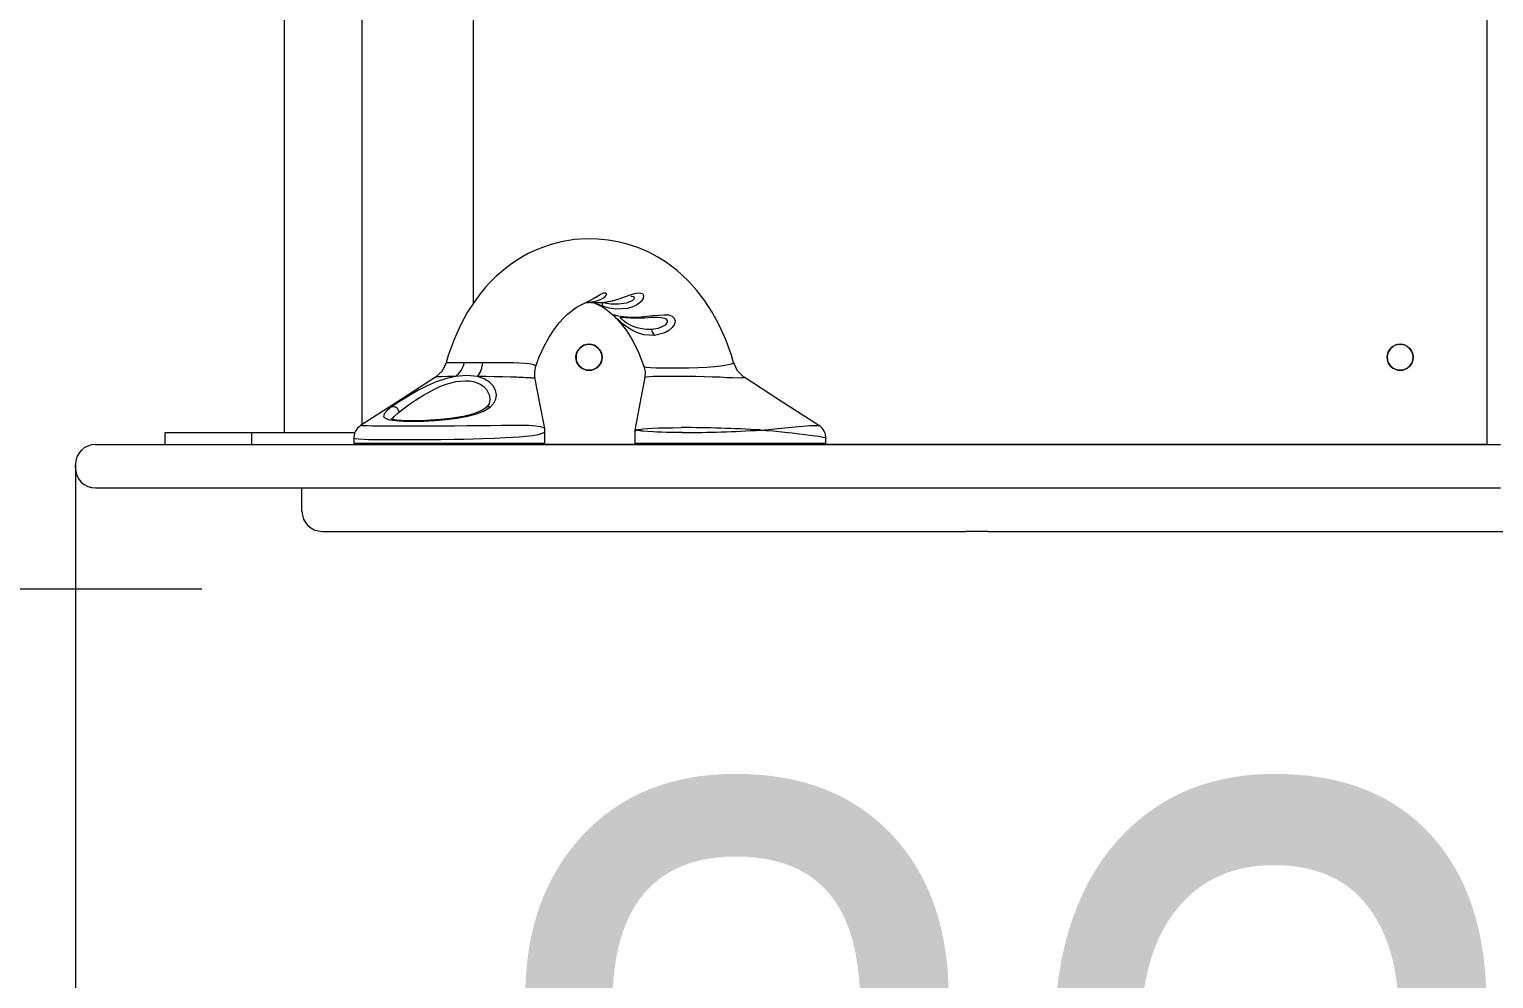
# Model space of a CAD drawing. Header units: millimetres. Extents: x -2634 to 1859, y -2336 to 1765.
# Drawn here: x -418 to 88, y -370 to -42 of the extents above; entities that cross this region are included whole.
import ezdxf

# ---------------------------------------------------------------- set-up
doc = ezdxf.new("R2010")
doc.units = ezdxf.units.MM
for name, color, linetype in [('DIKOM_ОБЪЕКТ', 7, 'Continuous'), ('DIKOM_РАЗМЕР_ЗОНА', 7, 'Continuous'), ('DIKOM_РАЗМЕР_ОБЪЕКТА', 7, 'Continuous')]:
    doc.layers.add(name, color=color, linetype=linetype)
doc.styles.add('style1', font='arialbd.ttf', dxfattribs={"width": 0.8})
doc.dimstyles.new('1-50', dxfattribs={"dimtxt": 300, "dimasz": 200, "dimexe": 100, "dimexo": 0, "dimgap": 100, "dimtad": 1, "dimtxsty": 'style1', "dimcen": 200, "dimclrd": 7, "dimclre": 7, "dimclrt": 7, "dimadec": 1, "dimazin": 2, "dimtfac": 1, "dimtmove": 0, "dimatfit": 2, "dimfxl": 0, "dimlwd": 25, "dimlwe": 18, "dimarcsym": 0})

# ---------------------------------------------------------------- blocks, each defined once
blk = doc.blocks.new('*D0')
at = {"layer": 'Defpoints', "color": 0, "transparency": 16777216}
for p in [(-401.87, -192.49), (428.13, -192.49), (428.13, -709.06)]:
    blk.add_point(p, dxfattribs=at)
at = {"layer": 'DIKOM_РАЗМЕР_ОБЪЕКТА', "color": 7, "lineweight": 18, "transparency": 16777216}
for p, q in [((-401.87, -192.49), (-401.87, -809.06)), ((428.13, -192.49), (428.13, -809.06))]:
    blk.add_line(p, q, dxfattribs=at)
at = {"layer": 'DIKOM_РАЗМЕР_ОБЪЕКТА', "color": 7, "lineweight": 25, "transparency": 16777216}
blk.add_line((-201.87, -709.06), (228.13, -709.06), dxfattribs=at)
at = {"layer": 'DIKOM_РАЗМЕР_ОБЪЕКТА', "color": 7, "transparency": 16777216}
for points in [[(-201.87, -675.73), (-201.87, -742.39), (-401.87, -709.06)], [(228.13, -675.73), (228.13, -742.39), (428.13, -709.06)]]:
    blk.add_solid(points, dxfattribs=at)
at = {"layer": 'DIKOM_РАЗМЕР_ОБЪЕКТА', "color": 7, "transparency": 16777216, "insert": (13.13, -455.78), "char_height": 300, "attachment_point": 5, "style": 'style1'}
blk.add_mtext('{\\fArial|b0|i0|c204|p34;830}', dxfattribs=at)
blk = doc.blocks.new('*D1')
at = {"layer": 'Defpoints', "color": 0, "transparency": 16777216}
for p in [(-371.51, 264.53), (-555.92, -235.47), (-358.25, -235.47)]:
    blk.add_point(p, dxfattribs=at)
at = {"layer": 'DIKOM_РАЗМЕР_ОБЪЕКТА', "color": 7, "lineweight": 25, "transparency": 16777216}
for p, q in [((-555.92, 464.53), (-555.92, 664.53)), ((-555.92, 264.53), (-555.92, -235.47)), ((-555.92, -435.47), (-555.92, -635.47))]:
    blk.add_line(p, q, dxfattribs=at)
at = {"layer": 'DIKOM_РАЗМЕР_ОБЪЕКТА', "color": 7, "lineweight": 18, "transparency": 16777216}
for p, q in [((-371.51, 264.53), (-655.92, 264.53)), ((-358.25, -235.47), (-655.92, -235.47))]:
    blk.add_line(p, q, dxfattribs=at)
at = {"layer": 'DIKOM_РАЗМЕР_ОБЪЕКТА', "color": 7, "transparency": 16777216}
for points in [[(-589.25, 464.53), (-522.58, 464.53), (-555.92, 264.53)], [(-589.25, -435.47), (-522.58, -435.47), (-555.92, -235.47)]]:
    blk.add_solid(points, dxfattribs=at)
at = {"layer": 'DIKOM_РАЗМЕР_ОБЪЕКТА', "color": 7, "transparency": 16777216, "insert": (-809.09, 14.53), "char_height": 300, "attachment_point": 5, "rotation": 90, "style": 'style1'}
blk.add_mtext('{\\fArial|b0|i0|c204|p34;460}', dxfattribs=at)
blk = doc.blocks.new('*D2')
at = {"layer": 'Defpoints', "color": 0, "transparency": 16777216}
for p in [(-1941.37, -113.88), (1858.63, -113.88), (1858.63, -2236.06)]:
    blk.add_point(p, dxfattribs=at)
at = {"layer": 'DIKOM_РАЗМЕР_ЗОНА', "color": 7, "lineweight": 18, "transparency": 16777216}
for p, q in [((-1941.37, -113.88), (-1941.37, -2336.06)), ((1858.63, -113.88), (1858.63, -2336.06))]:
    blk.add_line(p, q, dxfattribs=at)
at = {"layer": 'DIKOM_РАЗМЕР_ЗОНА', "color": 7, "lineweight": 25, "transparency": 16777216}
blk.add_line((-1741.37, -2236.06), (1658.63, -2236.06), dxfattribs=at)
at = {"layer": 'DIKOM_РАЗМЕР_ЗОНА', "color": 7, "transparency": 16777216}
for points in [[(-1741.37, -2202.73), (-1741.37, -2269.39), (-1941.37, -2236.06)], [(1658.63, -2202.73), (1658.63, -2269.39), (1858.63, -2236.06)]]:
    blk.add_solid(points, dxfattribs=at)
at = {"layer": 'DIKOM_РАЗМЕР_ЗОНА', "color": 7, "transparency": 16777216, "insert": (-81.01, -1982.78), "char_height": 300, "attachment_point": 5, "style": 'style1'}
blk.add_mtext('{\\fArial|b0|i0|c204|p34;3830}', dxfattribs=at)
blk = doc.blocks.new('*D3')
at = {"layer": 'Defpoints', "color": 0, "transparency": 16777216}
for p in [(-2184.02, 1764.53), (329.94, 1764.53), (329.94, -1735.47)]:
    blk.add_point(p, dxfattribs=at)
at = {"layer": 'DIKOM_РАЗМЕР_ЗОНА', "color": 7, "lineweight": 18, "transparency": 16777216}
for p, q in [((329.94, 1764.53), (-2284.02, 1764.53)), ((329.94, -1735.47), (-2284.02, -1735.47))]:
    blk.add_line(p, q, dxfattribs=at)
at = {"layer": 'DIKOM_РАЗМЕР_ЗОНА', "color": 7, "lineweight": 25, "transparency": 16777216}
blk.add_line((-2184.02, -1535.47), (-2184.02, 1564.53), dxfattribs=at)
at = {"layer": 'DIKOM_РАЗМЕР_ЗОНА', "color": 7, "transparency": 16777216}
for points in [[(-2217.35, 1564.53), (-2150.68, 1564.53), (-2184.02, 1764.53)], [(-2217.35, -1535.47), (-2150.68, -1535.47), (-2184.02, -1735.47)]]:
    blk.add_solid(points, dxfattribs=at)
at = {"layer": 'DIKOM_РАЗМЕР_ЗОНА', "color": 7, "transparency": 16777216, "insert": (-2437.29, 14.53), "char_height": 300, "attachment_point": 5, "rotation": 90, "style": 'style1'}
blk.add_mtext('{\\fArial|b0|i0|c204|p34;3500}', dxfattribs=at)

msp = doc.modelspace()

# ---------------------------------------------------------------- linework, layer by layer
at = {"layer": 'DIKOM_ОБЪЕКТ', "color": 7, "lineweight": 15}
for p, q in [((85.441, -185.391), (85.441, 214.508)), ((-329.809, 210.508), (-329.809, -181.492)), ((-302.809, -178.587), (-302.809, 207.603)), ((-264.559, 165.862), (-264.559, -136.853)), ((-223.001, -136.458), (-221.649, -137.121)), ((-219.826, -136.611), (-220.315, -136.488)), ((-227.091, -137.181), (-226.061, -136.743)), ((-225.786, -136.542), (-224.664, -136.511)), ((-223.874, -136.51), (-223.342, -136.509)), ((-219.645, -137.89), (-221.678, -137.101)), ((-201.657, -141.529), (-201.336, -141.525)), ((-242.978, -158.448), (-242.992, -158.469)), ((-205.548, -158.46), (-205.517, -158.51)), ((-277.533, -162.308), (-277.53, -162.316)), ((-290.487, -174.62), (-290.105, -174.305)), ((-370.95, -181.492), (-370.95, -185.492)), ((-340.95, -181.492), (-370.95, -181.492)), ((-340.95, -185.492), (-340.95, -181.492)), ((-305.394, -181.492), (-340.95, -181.492)), ((-303.397, -178.97), (-303.392, -178.966)), ((-239.765, -184.992), (-239.765, -180.989)), ((-208.765, -180.99), (-208.765, -184.992)), ((-208.046, -180.492), (-208.082, -180.492)), ((-394.875, -185.492), (-390.929, -185.492)), ((-390.929, -185.492), (-382.623, -185.492)), ((-382.623, -185.492), (-373.78, -185.492)), ((-373.78, -185.492), (-364.962, -185.492)), ((-364.962, -185.492), (-364.844, -185.492)), ((-364.844, -185.492), (-364.536, -185.492)), ((-364.536, -185.492), (-364.033, -185.492)), ((-364.033, -185.492), (-363.328, -185.492)), ((-363.328, -185.492), (-362.897, -185.492)), ((-362.897, -185.492), (-362.414, -185.492)), ((-362.414, -185.492), (-362.375, -185.492)), ((-362.375, -185.492), (-362.331, -185.492)), ((-362.331, -185.492), (-362.284, -185.492)), ((-362.284, -185.492), (-362.231, -185.492)), ((-362.231, -185.492), (-362.174, -185.492)), ((-362.174, -185.492), (-362.113, -185.492)), ((-362.113, -185.492), (-362.047, -185.492)), ((-362.047, -185.492), (-361.977, -185.492)), ((-361.977, -185.492), (-361.904, -185.492)), ((-361.904, -185.492), (-361.826, -185.492)), ((-361.826, -185.492), (-361.744, -185.492)), ((-361.744, -185.492), (-361.659, -185.492)), ((-361.659, -185.492), (-361.476, -185.492)), ((-361.476, -185.492), (-361.279, -185.492)), ((-361.279, -185.492), (-361.068, -185.492)), ((-361.068, -185.492), (-360.844, -185.492)), ((-360.844, -185.492), (-360.606, -185.492)), ((-360.606, -185.492), (-360.358, -185.492)), ((-360.358, -185.492), (-360.097, -185.492)), ((-360.097, -185.492), (-359.826, -185.492)), ((-359.826, -185.492), (-359.545, -185.492)), ((-359.545, -185.492), (-359.254, -185.492)), ((-359.254, -185.492), (-358.955, -185.492)), ((-358.955, -185.492), (-358.647, -185.492)), ((-358.647, -185.492), (-358.332, -185.492)), ((-358.332, -185.492), (-358.009, -185.492)), ((-358.009, -185.492), (-357.913, -185.492)), ((-357.913, -185.492), (-357.858, -185.492)), ((-357.858, -185.492), (-357.576, -185.492)), ((-357.576, -185.492), (-357.048, -185.492)), ((-357.048, -185.492), (-356.256, -185.492)), ((-356.256, -185.492), (-355.754, -185.492)), ((-355.754, -185.492), (-355.18, -185.492)), ((-355.18, -185.492), (-354.529, -185.492)), ((-354.529, -185.492), (-353.801, -185.492)), ((-353.801, -185.492), (-352.993, -185.492)), ((-352.993, -185.492), (-352.101, -185.492)), ((-352.101, -185.492), (-351.125, -185.492)), ((-351.125, -185.492), (-350.061, -185.492)), ((-350.061, -185.492), (-347.611, -185.492)), ((-347.611, -185.492), (-344.722, -185.492)), ((-344.722, -185.492), (-341.435, -185.492)), ((-341.435, -185.492), (-337.793, -185.492)), ((-337.793, -185.492), (-329.608, -185.492)), ((-329.608, -185.492), (-320.501, -185.492)), ((-320.501, -185.492), (-315.706, -185.492)), ((-315.706, -185.492), (-310.805, -185.492)), ((-310.805, -185.492), (-305.841, -185.492)), ((-305.841, -185.492), (-300.855, -185.492)), ((-305.765, -183.26), (-305.765, -184.992)), ((-305.765, -184.992), (-289.265, -184.992)), ((-300.855, -185.492), (-295.89, -185.492)), ((-295.89, -185.492), (-290.985, -185.492)), ((-290.985, -185.492), (-288.569, -185.492)), ((-289.265, -184.992), (-239.765, -184.992)), ((-289.015, -185.492), (-288.744, -185.492)), ((-288.569, -185.492), (-286.184, -185.492)), ((-286.184, -185.492), (-283.836, -185.492)), ((-283.836, -185.492), (-281.529, -185.492)), ((-281.529, -185.492), (-276.88, -185.492)), ((-276.88, -185.492), (-272.089, -185.492)), ((-272.089, -185.492), (-267.18, -185.492)), ((-267.18, -185.492), (-262.179, -185.492)), ((-262.179, -185.492), (-257.108, -185.492)), ((-261.668, -185.492), (-261.668, -185.391)), ((-257.108, -185.492), (-251.994, -185.492)), ((-251.994, -185.492), (-246.861, -185.492)), ((-246.861, -185.492), (-241.732, -185.492)), ((-241.732, -185.492), (-236.634, -185.492)), ((-241.557, -185.492), (-240.298, -185.492)), ((-239.964, -185.391), (-208.566, -185.391)), ((-236.634, -185.492), (-231.59, -185.492)), ((-234.559, -185.492), (-234.559, -185.391)), ((-234.559, -185.391), (-234.559, -185.492)), ((-231.59, -185.492), (-226.624, -185.492)), ((-226.624, -185.492), (-221.763, -185.492)), ((-221.763, -185.492), (-217.029, -185.492)), ((-217.029, -185.492), (-212.448, -185.492)), ((-212.448, -185.492), (-208.044, -185.492)), ((-208.765, -184.992), (-192.265, -184.992)), ((-208.224, -185.492), (-208.219, -185.492)), ((-208.044, -185.492), (-203.842, -185.492)), ((-203.842, -185.492), (-201.809, -185.492)), ((-201.809, -185.492), (-199.801, -185.492)), ((-199.801, -185.492), (-197.818, -185.492)), ((-197.818, -185.492), (-195.86, -185.492)), ((-195.86, -185.492), (-193.928, -185.492)), ((-193.928, -185.492), (-192.02, -185.492)), ((-192.265, -184.992), (-142.765, -184.992)), ((-192.02, -185.492), (-188.278, -185.492)), ((-188.278, -185.492), (-184.633, -185.492)), ((-184.633, -185.492), (-181.084, -185.492)), ((-181.084, -185.492), (-174.268, -185.492)), ((-174.268, -185.492), (-161.724, -185.492)), ((-161.724, -185.492), (-158.808, -185.492)), ((-158.808, -185.492), (-155.975, -185.492)), ((-155.975, -185.492), (-154.59, -185.492)), ((-154.59, -185.492), (-153.226, -185.492)), ((-153.226, -185.492), (-151.882, -185.492)), ((-151.882, -185.492), (-151.218, -185.492)), ((-151.218, -185.492), (-150.559, -185.492)), ((-150.559, -185.492), (-149.893, -185.492)), ((-149.893, -185.492), (-149.208, -185.492)), ((-149.208, -185.492), (-148.505, -185.492)), ((-148.505, -185.492), (-147.784, -185.492)), ((-147.784, -185.492), (-147.046, -185.492)), ((-147.046, -185.492), (-146.289, -185.492)), ((-146.289, -185.492), (-145.515, -185.492)), ((-145.515, -185.492), (-144.726, -185.492)), ((-144.726, -185.492), (-143.919, -185.492)), ((-143.919, -185.492), (-143.095, -185.492)), ((-143.744, -185.492), (-143.298, -185.492)), ((-143.095, -185.492), (-142.257, -185.492)), ((-142.964, -185.391), (85.441, -185.391)), ((-142.765, -184.992), (-142.765, -183.261)), ((-142.257, -185.492), (-141.402, -185.492)), ((-141.402, -185.492), (-140.532, -185.492)), ((-140.532, -185.492), (-139.646, -185.492)), ((-139.646, -185.492), (-137.832, -185.492)), ((-137.832, -185.492), (-135.961, -185.492)), ((-135.961, -185.492), (-134.035, -185.492)), ((-134.035, -185.492), (-132.058, -185.492)), ((-132.058, -185.492), (-130.03, -185.492)), ((-130.03, -185.492), (-127.956, -185.492)), ((-127.956, -185.492), (-125.836, -185.492)), ((-125.836, -185.492), (-121.472, -185.492)), ((-121.472, -185.492), (-116.956, -185.492)), ((-116.956, -185.492), (-112.307, -185.492)), ((-112.307, -185.492), (-102.689, -185.492)), ((-102.689, -185.492), (-80.06, -185.492)), ((-80.06, -185.492), (-73.546, -185.492)), ((-73.546, -185.492), (-68.012, -185.492)), ((-68.012, -185.492), (-62.188, -185.492)), ((-62.188, -185.492), (-56.136, -185.492)), ((-56.136, -185.492), (-49.92, -185.492)), ((-49.92, -185.492), (-37.249, -185.492)), ((-37.249, -185.492), (-24.679, -185.492)), ((-24.679, -185.492), (-12.716, -185.492)), ((-12.716, -185.492), (-1.865, -185.492)), ((-1.865, -185.492), (7.367, -185.492)), ((7.367, -185.492), (9.746, -185.492)), ((9.746, -185.492), (12.484, -185.492)), ((12.484, -185.492), (15.563, -185.492)), ((15.563, -185.492), (18.964, -185.492)), ((18.964, -185.492), (26.657, -185.492)), ((26.657, -185.492), (35.418, -185.492)), ((35.418, -185.492), (45.097, -185.492)), ((45.097, -185.492), (55.547, -185.492)), ((55.547, -185.492), (66.619, -185.492)), ((65.441, -185.492), (65.441, -185.391)), ((66.619, -185.492), (78.167, -185.492)), ((71.237, -185.492), (71.237, -185.391)), ((78.167, -185.492), (90.042, -185.492)), ((-401.875, -193.492), (-401.875, -192.492)), ((-394.875, -200.492), (-390.929, -200.492)), ((-390.929, -200.492), (-382.623, -200.492)), ((-382.623, -200.492), (-373.78, -200.492)), ((-373.78, -200.492), (-364.962, -200.492)), ((-364.962, -200.492), (-364.844, -200.492)), ((-364.844, -200.492), (-364.536, -200.492)), ((-364.536, -200.492), (-364.033, -200.492)), ((-364.033, -200.492), (-363.328, -200.492)), ((-363.328, -200.492), (-362.897, -200.492)), ((-362.897, -200.492), (-362.414, -200.492)), ((-362.414, -200.492), (-362.375, -200.492)), ((-362.375, -200.492), (-362.331, -200.492)), ((-362.331, -200.492), (-362.284, -200.492)), ((-362.284, -200.492), (-362.231, -200.492)), ((-362.231, -200.492), (-362.174, -200.492)), ((-362.174, -200.492), (-362.113, -200.492)), ((-362.113, -200.492), (-362.047, -200.492)), ((-362.047, -200.492), (-361.977, -200.492)), ((-361.977, -200.492), (-361.904, -200.492)), ((-361.904, -200.492), (-361.826, -200.492)), ((-361.826, -200.492), (-361.744, -200.492)), ((-361.744, -200.492), (-361.659, -200.492)), ((-361.659, -200.492), (-361.476, -200.492)), ((-361.476, -200.492), (-361.279, -200.492)), ((-361.279, -200.492), (-361.068, -200.492)), ((-361.068, -200.492), (-360.844, -200.492)), ((-360.844, -200.492), (-360.606, -200.492)), ((-360.606, -200.492), (-360.358, -200.492)), ((-360.358, -200.492), (-360.097, -200.492)), ((-360.097, -200.492), (-359.826, -200.492)), ((-359.826, -200.492), (-359.545, -200.492)), ((-359.545, -200.492), (-359.254, -200.492)), ((-359.254, -200.492), (-358.955, -200.492)), ((-358.955, -200.492), (-358.647, -200.492)), ((-358.647, -200.492), (-358.332, -200.492)), ((-358.332, -200.492), (-358.009, -200.492)), ((-358.009, -200.492), (-357.913, -200.492)), ((-357.913, -200.492), (-357.858, -200.492)), ((-357.858, -200.492), (-357.576, -200.492)), ((-357.576, -200.492), (-357.048, -200.492)), ((-357.048, -200.492), (-356.256, -200.492)), ((-356.256, -200.492), (-355.754, -200.492)), ((-355.754, -200.492), (-355.18, -200.492)), ((-355.18, -200.492), (-354.529, -200.492)), ((-354.529, -200.492), (-353.801, -200.492)), ((-353.801, -200.492), (-352.993, -200.492)), ((-352.993, -200.492), (-352.101, -200.492)), ((-352.101, -200.492), (-351.125, -200.492)), ((-351.125, -200.492), (-350.061, -200.492)), ((-350.061, -200.492), (-347.611, -200.492)), ((-347.611, -200.492), (-344.722, -200.492)), ((-344.722, -200.492), (-341.435, -200.492)), ((-341.435, -200.492), (-337.793, -200.492)), ((-337.793, -200.492), (-329.608, -200.492)), ((-329.608, -200.492), (-320.501, -200.492)), ((-323.659, -208.492), (-323.659, -200.492)), ((-320.501, -200.492), (-315.706, -200.492)), ((-315.706, -200.492), (-310.805, -200.492)), ((-310.805, -200.492), (-305.841, -200.492)), ((-305.841, -200.492), (-300.855, -200.492)), ((-300.855, -200.492), (-295.89, -200.492)), ((-295.89, -200.492), (-290.985, -200.492)), ((-290.985, -200.492), (-288.569, -200.492)), ((-288.569, -200.492), (-286.184, -200.492)), ((-286.184, -200.492), (-283.836, -200.492)), ((-283.836, -200.492), (-281.529, -200.492)), ((-281.529, -200.492), (-276.88, -200.492)), ((-276.88, -200.492), (-272.089, -200.492)), ((-272.089, -200.492), (-267.18, -200.492)), ((-267.18, -200.492), (-262.179, -200.492)), ((-262.179, -200.492), (-257.108, -200.492)), ((-257.108, -200.492), (-251.994, -200.492)), ((-251.994, -200.492), (-246.861, -200.492)), ((-246.861, -200.492), (-241.732, -200.492)), ((-241.732, -200.492), (-236.634, -200.492)), ((-236.634, -200.492), (-231.59, -200.492)), ((-231.59, -200.492), (-226.624, -200.492)), ((-226.624, -200.492), (-221.763, -200.492)), ((-221.763, -200.492), (-217.029, -200.492)), ((-217.029, -200.492), (-212.448, -200.492)), ((-212.448, -200.492), (-208.044, -200.492)), ((-208.044, -200.492), (-203.842, -200.492)), ((-203.842, -200.492), (-201.809, -200.492)), ((-201.809, -200.492), (-199.801, -200.492)), ((-199.801, -200.492), (-197.818, -200.492)), ((-197.818, -200.492), (-195.86, -200.492)), ((-195.86, -200.492), (-193.928, -200.492)), ((-193.928, -200.492), (-192.02, -200.492)), ((-192.02, -200.492), (-188.278, -200.492)), ((-188.278, -200.492), (-184.633, -200.492)), ((-184.633, -200.492), (-181.084, -200.492)), ((-181.084, -200.492), (-174.268, -200.492)), ((-174.268, -200.492), (-161.724, -200.492)), ((-161.724, -200.492), (-158.808, -200.492)), ((-158.808, -200.492), (-155.975, -200.492)), ((-155.975, -200.492), (-154.59, -200.492)), ((-154.59, -200.492), (-153.226, -200.492)), ((-153.226, -200.492), (-151.882, -200.492)), ((-151.882, -200.492), (-151.218, -200.492)), ((-151.218, -200.492), (-150.559, -200.492)), ((-150.559, -200.492), (-149.893, -200.492)), ((-149.893, -200.492), (-149.208, -200.492)), ((-149.208, -200.492), (-148.505, -200.492)), ((-148.505, -200.492), (-147.784, -200.492)), ((-147.784, -200.492), (-147.046, -200.492)), ((-147.046, -200.492), (-146.289, -200.492)), ((-146.289, -200.492), (-145.515, -200.492)), ((-145.515, -200.492), (-144.726, -200.492)), ((-144.726, -200.492), (-143.919, -200.492)), ((-143.919, -200.492), (-143.095, -200.492)), ((-143.095, -200.492), (-142.641, -200.492)), ((-142.641, -200.492), (-141.539, -200.492)), ((-141.539, -200.492), (-139.877, -200.492)), ((-139.877, -200.492), (-138.227, -200.492)), ((-138.227, -200.492), (-136.579, -200.492)), ((-136.579, -200.492), (-133.241, -200.492)), ((-133.241, -200.492), (-129.774, -200.492)), ((-129.774, -200.492), (-126.091, -200.492)), ((-126.091, -200.492), (-122.102, -200.492)), ((-122.102, -200.492), (-119.964, -200.492)), ((-119.964, -200.492), (-119.675, -200.492)), ((-119.675, -200.492), (-116.956, -200.492)), ((-116.956, -200.492), (-112.307, -200.492)), ((-112.307, -200.492), (-102.689, -200.492)), ((-102.689, -200.492), (-80.06, -200.492)), ((-80.06, -200.492), (-73.546, -200.492)), ((-73.546, -200.492), (-68.012, -200.492)), ((-68.012, -200.492), (-62.188, -200.492)), ((-62.188, -200.492), (-56.136, -200.492)), ((-56.136, -200.492), (-49.92, -200.492)), ((-49.92, -200.492), (-37.249, -200.492)), ((-37.249, -200.492), (-24.679, -200.492)), ((-24.679, -200.492), (-12.716, -200.492)), ((-12.716, -200.492), (-1.865, -200.492)), ((-1.865, -200.492), (7.367, -200.492)), ((7.367, -200.492), (9.746, -200.492)), ((9.746, -200.492), (12.484, -200.492)), ((12.484, -200.492), (15.563, -200.492)), ((15.563, -200.492), (18.964, -200.492)), ((18.964, -200.492), (26.657, -200.492)), ((26.657, -200.492), (35.418, -200.492)), ((35.418, -200.492), (45.097, -200.492)), ((45.097, -200.492), (55.547, -200.492)), ((55.547, -200.492), (66.619, -200.492)), ((66.619, -200.492), (78.167, -200.492)), ((78.167, -200.492), (90.042, -200.492)), ((-316.659, -215.492), (-316.622, -215.492)), ((-316.622, -215.492), (-315.16, -215.492)), ((-315.16, -215.492), (-312.699, -215.492)), ((-312.699, -215.492), (-310.517, -215.492)), ((-310.517, -215.492), (-308.516, -215.492)), ((-308.516, -215.492), (-307.555, -215.492)), ((-307.555, -215.492), (-306.601, -215.492)), ((-306.601, -215.492), (-305.646, -215.492)), ((-305.646, -215.492), (-304.675, -215.492)), ((-304.675, -215.492), (-303.678, -215.492)), ((-303.678, -215.492), (-302.641, -215.492)), ((-302.641, -215.492), (-301.553, -215.492)), ((-301.553, -215.492), (-300.402, -215.492)), ((-300.402, -215.492), (-297.862, -215.492)), ((-297.862, -215.492), (-282.758, -215.492)), ((-282.758, -215.492), (-270.886, -215.492)), ((-270.886, -215.492), (-255.105, -215.492)), ((-255.105, -215.492), (-252.874, -215.492)), ((-252.874, -215.492), (-250.678, -215.492)), ((-250.678, -215.492), (-248.517, -215.492)), ((-248.517, -215.492), (-246.391, -215.492)), ((-246.391, -215.492), (-242.237, -215.492)), ((-242.237, -215.492), (-238.213, -215.492)), ((-238.213, -215.492), (-234.315, -215.492)), ((-234.315, -215.492), (-230.536, -215.492)), ((-230.536, -215.492), (-223.321, -215.492)), ((-223.321, -215.492), (-216.53, -215.492)), ((-216.53, -215.492), (-210.124, -215.492)), ((-210.124, -215.492), (-198.316, -215.492)), ((-198.316, -215.492), (-177.647, -215.492)), ((-177.647, -215.492), (-172.872, -215.492)), ((-172.872, -215.492), (-168.177, -215.492)), ((-168.177, -215.492), (-165.847, -215.492)), ((-165.847, -215.492), (-163.523, -215.492)), ((-163.523, -215.492), (-162.362, -215.492)), ((-162.362, -215.492), (-161.2, -215.492)), ((-161.2, -215.492), (-160.037, -215.492)), ((-160.037, -215.492), (-158.874, -215.492)), ((-158.874, -215.492), (-156.603, -215.492)), ((-156.603, -215.492), (-154.445, -215.492)), ((-154.445, -215.492), (-152.387, -215.492)), ((-152.387, -215.492), (-150.419, -215.492)), ((-150.419, -215.492), (-148.53, -215.492)), ((-148.53, -215.492), (-146.709, -215.492)), ((-146.709, -215.492), (-144.943, -215.492)), ((-144.943, -215.492), (-144.079, -215.492)), ((-144.079, -215.492), (-143.224, -215.492)), ((-143.224, -215.492), (-141.539, -215.492)), ((-141.539, -215.492), (-139.877, -215.492)), ((-139.877, -215.492), (-138.227, -215.492)), ((-138.227, -215.492), (-136.579, -215.492)), ((-136.579, -215.492), (-133.241, -215.492)), ((-133.241, -215.492), (-129.774, -215.492)), ((-129.774, -215.492), (-126.091, -215.492)), ((-126.091, -215.492), (-122.102, -215.492)), ((-122.102, -215.492), (-119.964, -215.492)), ((-119.964, -215.492), (-117.718, -215.492)), ((-117.718, -215.492), (-115.351, -215.492)), ((-115.351, -215.492), (-112.851, -215.492)), ((-112.851, -215.492), (-110.209, -215.492)), ((-110.209, -215.492), (-107.412, -215.492)), ((-107.412, -215.492), (-104.452, -215.492)), ((-104.452, -215.492), (-101.314, -215.492)), ((-101.314, -215.492), (-97.989, -215.492)), ((-97.989, -215.492), (-94.466, -215.492)), ((-86.781, -215.492), (-94.466, -215.492)), ((-86.781, -215.492), (-82.904, -215.492)), ((-82.904, -215.492), (-78.313, -215.492)), ((-78.313, -215.492), (-67.362, -215.492)), ((-67.362, -215.492), (-41.024, -215.492)), ((-41.024, -215.492), (-13.787, -215.492)), ((-13.787, -215.492), (-1.713, -215.492)), ((-1.713, -215.492), (3.609, -215.492)), ((3.609, -215.492), (8.329, -215.492)), ((8.329, -215.492), (10.708, -215.492)), ((10.708, -215.492), (13.446, -215.492)), ((13.446, -215.492), (16.525, -215.492)), ((16.525, -215.492), (19.926, -215.492)), ((19.926, -215.492), (27.62, -215.492)), ((27.62, -215.492), (36.38, -215.492)), ((36.38, -215.492), (46.059, -215.492)), ((46.059, -215.492), (56.509, -215.492)), ((56.509, -215.492), (67.581, -215.492)), ((67.581, -215.492), (79.129, -215.492)), ((79.129, -215.492), (91.004, -215.492))]:
    msp.add_line(p, q, dxfattribs=at)
at = {"layer": 'DIKOM_ОБЪЕКТ', "color": 7, "lineweight": 15, "flags": 128}
for points in [[(-174.664, -157.314), (-175.41, -154.617), (-177.451, -149.018), (-179.695, -144.091), (-182.062, -139.79), (-184.608, -135.886), (-187.286, -132.39), (-190.022, -129.328), (-192.5, -126.92), (-194.176, -125.462), (-195.943, -124.058), (-198.167, -122.47), (-200.792, -120.826), (-203.716, -119.259), (-207.706, -117.524), (-211.376, -116.303), (-214.656, -115.49), (-217.982, -114.916), (-221.505, -114.574), (-225.328, -114.504), (-229.544, -114.791), (-234.172, -115.554), (-237.645, -116.447), (-240.639, -117.454), (-243.232, -118.518), (-245.546, -119.626), (-247.751, -120.833), (-249.628, -121.986), (-251.79, -123.467), (-253.979, -125.153), (-255.627, -126.557), (-256.557, -127.406), (-257.191, -128.009), (-257.792, -128.6), (-258.755, -129.586), (-260.253, -131.231), (-262.118, -133.48), (-264.258, -136.385), (-266.565, -139.981), (-268.91, -144.277), (-271.156, -149.238), (-273.167, -154.78), (-273.864, -157.301)], [(-226.061, -136.743), (-224.032, -135.666), (-222.223, -134.584), (-220.727, -133.705), (-219.585, -133.189), (-218.827, -133.107), (-218.518, -133.437), (-218.729, -134.064), (-219.488, -134.823), (-220.728, -135.539), (-222.321, -136.1), (-224.145, -136.453), (-224.738, -136.494)], [(-223.342, -136.509), (-220.051, -136.503), (-216.303, -135.888)], [(-221.827, -134.273), (-221.666, -134.289), (-221.625, -134.374), (-221.722, -134.501), (-221.953, -134.659), (-222.634, -134.955), (-223.12, -135.091)], [(-210.076, -134.277), (-209.798, -134.278), (-209.372, -134.36), (-209.075, -134.521), (-208.925, -134.748), (-209.051, -135.287), (-209.314, -135.58), (-209.709, -135.872), (-210.591, -136.307), (-211.767, -136.673), (-214.275, -137.039), (-216.985, -137.02), (-219.826, -136.611)], [(-216.48, -135.861), (-214.203, -135.221), (-211.989, -134.468), (-209.977, -133.747), (-208.281, -133.238), (-206.973, -133.09), (-206.101, -133.379), (-205.716, -134.076), (-205.873, -135.07), (-206.597, -136.177), (-207.822, -137.198), (-209.417, -138.003), (-211.252, -138.539), (-215.312, -138.771), (-217.451, -138.472), (-219.645, -137.89)], [(-216.302, -135.887), (-216.307, -135.891), (-216.358, -135.912), (-216.415, -135.902), (-216.48, -135.861)], [(-242.897, -158.505), (-241.71, -155.241), (-240.028, -151.549), (-238.32, -148.45), (-236.573, -145.781), (-234.855, -143.551), (-233.252, -141.769), (-231.927, -140.49), (-231.109, -139.784), (-230.292, -139.14), (-229.369, -138.486), (-228.417, -137.894), (-227.507, -137.407), (-227.075, -137.219)], [(-227.275, -137.28), (-226.798, -137.068), (-226.672, -137.003)], [(-226.102, -136.744), (-226.086, -136.751), (-226.061, -136.743)], [(-221.503, -137.189), (-220.818, -137.51), (-219.898, -138.02), (-219.246, -138.43), (-218.452, -138.981), (-217.579, -139.654), (-216.856, -140.266), (-216.301, -140.768), (-215.912, -141.136), (-215.526, -141.517), (-214.828, -142.241), (-213.45, -143.815), (-211.663, -146.177), (-209.622, -149.419), (-207.515, -153.581), (-205.583, -158.537)], [(-219.645, -137.89), (-219.707, -137.828), (-219.759, -137.737), (-219.799, -137.617), (-219.827, -137.468), (-219.845, -137.292), (-219.85, -137.089), (-219.844, -136.862), (-219.826, -136.611)], [(-201.901, -147.839), (-205.641, -147.594), (-207.526, -147.059), (-209.358, -146.26), (-211.088, -145.234), (-212.645, -144.078), (-213.965, -142.939), (-215.016, -141.956), (-215.769, -141.235), (-216.181, -140.819), (-216.199, -140.692), (-215.774, -140.785), (-214.919, -140.999), (-213.698, -141.235), (-210.494, -141.527)], [(-203.044, -145.765), (-204.665, -145.766), (-206.349, -145.58), (-207.99, -145.209), (-209.325, -144.75), (-210.507, -144.204), (-211.71, -143.49), (-212.745, -142.723), (-213.151, -142.373), (-213.453, -142.077), (-213.64, -141.848), (-213.704, -141.685), (-213.479, -141.535), (-213.232, -141.519), (-213.175, -141.52)], [(-213.181, -141.519), (-211.951, -141.663), (-209.625, -141.828)], [(-210.494, -141.527), (-206.675, -141.437), (-204.624, -141.256), (-202.533, -141.023), (-200.499, -140.804), (-198.632, -140.693), (-197.058, -140.793), (-195.87, -141.177), (-195.12, -141.863), (-194.844, -142.82), (-195.072, -143.948), (-195.797, -145.107), (-196.954, -146.157), (-198.428, -146.987), (-201.901, -147.839)], [(-209.625, -141.828), (-205.265, -141.722), (-203.213, -141.59), (-201.417, -141.519)], [(-201.336, -141.525), (-200.978, -141.521), (-199.64, -141.61), (-198.497, -141.909), (-198.073, -142.16), (-197.78, -142.474), (-197.63, -142.832), (-197.626, -143.221), (-197.997, -143.966), (-198.317, -144.288), (-198.727, -144.592), (-199.618, -145.053), (-200.73, -145.419), (-203.044, -145.765), (-203.044, -145.765)], [(-273.916, -157.257), (-275.294, -160.132), (-277.613, -162.335)], [(-273.881, -157.3), (-273.889, -157.266), (-273.492, -157.213), (-272.639, -157.188), (-271.342, -157.177), (-269.624, -157.17), (-267.56, -157.165)], [(-263.042, -162.025), (-266.728, -161.715), (-270.75, -162.025)], [(-267.56, -157.165), (-264.535, -157.212), (-261.177, -157.166)], [(-261.177, -157.166), (-258.449, -157.171), (-255.707, -157.178), (-253.097, -157.19), (-250.67, -157.215), (-248.512, -157.27), (-246.688, -157.374), (-245.232, -157.536), (-244.121, -157.756)], [(-244.121, -157.756), (-243.279, -158.055), (-242.919, -158.357), (-242.978, -158.448)], [(-243.202, -162.451), (-243.312, -160.35), (-242.909, -158.437)], [(-205.617, -158.45), (-205.217, -160.336), (-205.32, -162.417)], [(-205.517, -158.51), (-205.437, -158.636), (-204.692, -158.832), (-203.36, -158.954), (-201.483, -159.015), (-199.113, -159.035), (-196.367, -159.034), (-193.313, -159.024), (-190.131, -158.993), (-186.933, -158.923), (-183.902, -158.801), (-181.183, -158.612), (-178.915, -158.355), (-177.134, -158.054), (-175.83, -157.756)], [(-175.83, -157.756), (-175.073, -157.538), (-174.664, -157.374), (-174.648, -157.31)], [(-170.953, -162.315), (-173.249, -160.117), (-174.612, -157.263)], [(-277.544, -162.292), (-291.356, -171.2), (-303.399, -178.967)], [(-270.75, -162.025), (-274.052, -162.803), (-277.306, -163.915), (-280.452, -165.276), (-283.394, -166.766), (-286.145, -168.316), (-288.637, -169.827), (-290.85, -171.253), (-292.711, -172.543)], [(-290.105, -174.305), (-288.851, -173.327), (-287.431, -172.28), (-285.781, -171.119), (-284.495, -170.249), (-283.133, -169.362), (-281.715, -168.482), (-280.246, -167.623), (-278.112, -166.487), (-276.004, -165.513), (-273.847, -164.689), (-272.13, -164.172), (-270.483, -163.802), (-267.266, -163.49), (-265.788, -163.568), (-264.409, -163.803), (-263.197, -164.175), (-262.092, -164.694), (-260.916, -165.523), (-260.001, -166.502), (-259.315, -167.642), (-259.05, -168.32), (-258.876, -168.983), (-258.771, -169.845), (-258.773, -170.098)], [(-270.75, -162.025), (-273.352, -162.055), (-275.432, -162.107), (-276.852, -162.188), (-277.538, -162.294), (-277.533, -162.308)], [(-258.675, -172.565), (-257.446, -171.278), (-256.734, -169.863), (-256.53, -168.342), (-256.83, -166.796), (-257.631, -165.288), (-258.931, -163.927), (-260.739, -162.806), (-263.042, -162.025)], [(-243.223, -162.422), (-243.212, -162.446), (-243.351, -162.506), (-243.599, -162.54), (-243.888, -162.552), (-244.248, -162.552), (-244.669, -162.541), (-245.411, -162.507), (-246.441, -162.453), (-247.127, -162.417), (-248.123, -162.365), (-248.803, -162.332), (-249.514, -162.3), (-250.21, -162.271), (-250.887, -162.245), (-251.54, -162.222), (-254.356, -162.142), (-257.347, -162.084), (-260.101, -162.049), (-263.042, -162.025)], [(-239.861, -179.988), (-241.539, -171.2), (-243.207, -162.42)], [(-205.32, -162.412), (-206.656, -169.458), (-208.671, -179.998)], [(-196.19, -162.024), (-197.67, -162.021), (-198.879, -162.02), (-199.835, -162.022), (-200.557, -162.025), (-202.336, -162.054), (-203.688, -162.111), (-204.675, -162.209), (-205.229, -162.34), (-205.318, -162.41), (-205.316, -162.412)], [(-170.972, -162.315), (-171.111, -162.427), (-171.908, -162.518), (-173.21, -162.554), (-174.91, -162.518), (-176.932, -162.428), (-179.267, -162.308), (-181.873, -162.198), (-184.678, -162.115), (-187.627, -162.063), (-190.581, -162.037), (-193.468, -162.028), (-196.19, -162.024)], [(-145.172, -178.941), (-158.984, -170.039), (-170.965, -162.306)], [(-258.765, -170.096), (-259.068, -171.401), (-260.219, -172.792)], [(-292.711, -172.543), (-294.36, -173.857), (-295.324, -174.935), (-295.526, -175.793), (-294.93, -176.447), (-293.539, -176.925), (-291.399, -177.247), (-288.614, -177.427), (-285.273, -177.478)], [(-260.219, -172.793), (-261.583, -173.706), (-263.031, -174.386), (-264.41, -174.884), (-265.553, -175.226), (-266.665, -175.513), (-267.926, -175.794), (-269.474, -176.088), (-272.329, -176.52), (-275.787, -176.896), (-279.225, -177.148), (-282.388, -177.284), (-285.165, -177.326), (-287.547, -177.293), (-289.533, -177.196), (-291.122, -177.043), (-292.278, -176.852), (-292.906, -176.692), (-292.928, -176.739)], [(-292.539, -176.785), (-291.812, -175.834), (-290.487, -174.62)], [(-285.273, -177.478), (-281.649, -177.405), (-277.802, -177.207), (-273.873, -176.873), (-270.064, -176.391), (-266.492, -175.737), (-263.334, -174.893), (-260.698, -173.838), (-258.675, -172.565)], [(-287.38, -179.21), (-288.5, -179.209), (-290.34, -179.207), (-292.777, -179.199), (-295.594, -179.182), (-297.563, -179.162), (-299.476, -179.135), (-301.17, -179.099), (-302.215, -179.065), (-302.976, -179.027), (-303.15, -179.014), (-303.282, -179), (-303.367, -178.987), (-303.402, -178.973), (-303.397, -178.97)], [(-289.265, -183.825), (-284.937, -183.816), (-280.396, -183.786), (-275.743, -183.737), (-271.076, -183.668), (-267.719, -183.604), (-264.497, -183.53), (-261.437, -183.446), (-257.196, -183.3), (-253.42, -183.13), (-250.894, -182.986), (-248.632, -182.828), (-246.637, -182.654), (-244.06, -182.355), (-242.003, -182.001), (-240.615, -181.617), (-239.884, -181.219), (-239.784, -181.08), (-239.771, -180.978)], [(-239.916, -179.996), (-240.118, -179.721), (-241.168, -179.364), (-242.913, -179.113), (-245.239, -178.976), (-248.013, -178.925), (-251.21, -178.926), (-254.722, -178.956), (-258.533, -179), (-262.562, -179.047), (-266.731, -179.092), (-271.01, -179.132), (-275.265, -179.164), (-279.484, -179.189), (-283.535, -179.204), (-287.38, -179.21)], [(-239.765, -181.027), (-239.789, -180.491), (-239.86, -179.996)], [(-208.764, -180.99), (-208.765, -180.988), (-208.667, -180.791), (-208.405, -180.622), (-208.266, -180.562), (-208.082, -180.492)], [(-208.646, -179.933), (-208.732, -180.49), (-208.754, -181.009)], [(-208.659, -180), (-208.668, -180.09), (-208.588, -180.219), (-208.393, -180.356), (-208.082, -180.492)], [(-208.046, -180.492), (-207.534, -180.364), (-207.043, -180.275), (-205.976, -180.13), (-204.479, -179.99), (-202.683, -179.879), (-200.576, -179.794), (-198.202, -179.732), (-195.591, -179.693), (-192.746, -179.676)], [(-192.265, -181.359), (-195.169, -181.342), (-197.79, -181.3), (-199.545, -181.256), (-201.002, -181.205), (-202.461, -181.139), (-204.258, -181.026), (-205.899, -180.876), (-206.173, -180.844), (-206.435, -180.81), (-206.685, -180.775), (-206.922, -180.738), (-207.146, -180.7), (-207.57, -180.617), (-207.839, -180.554), (-207.99, -180.513), (-208.029, -180.5), (-208.04, -180.495), (-208.046, -180.492)], [(-165.401, -180.492), (-162.597, -180.268), (-160.485, -180.075), (-156.977, -179.721), (-153.523, -179.364), (-150.654, -179.112), (-148.411, -178.976), (-146.75, -178.925), (-145.669, -178.926), (-145.168, -178.956), (-145.189, -178.969)], [(-165.401, -180.492), (-165.392, -180.492), (-165.374, -180.493), (-165.315, -180.497), (-165.098, -180.512), (-164.274, -180.572), (-163.903, -180.6), (-163.533, -180.628), (-163.163, -180.656), (-160.996, -180.834), (-156.913, -181.218), (-154.422, -181.484), (-152.012, -181.76), (-150.023, -182.003), (-148.138, -182.244), (-146.543, -182.462), (-145.239, -182.655), (-143.782, -182.909), (-142.94, -183.13), (-142.768, -183.245), (-142.783, -183.261)], [(-305.749, -183.257), (-305.666, -183.349), (-305.28, -183.444), (-304.107, -183.567), (-302.171, -183.666), (-300.646, -183.714), (-298.857, -183.754), (-296.812, -183.785), (-293.288, -183.815), (-289.265, -183.825)]]:
    msp.add_lwpolyline(points, dxfattribs=at)
at = {"layer": 'DIKOM_ОБЪЕКТ', "color": 7, "lineweight": 15}
for centre in [(-224.559, -155.391), (55.441, -155.391)]:
    msp.add_circle(centre, 4.5, dxfattribs=at)
at = {"layer": 'DIKOM_ОБЪЕКТ', "color": 7, "lineweight": 15, "extrusion": (-2.77556e-16, 3.47972e-15, -1)}
for centre, radius in [((224.559, -155.391), 4.489), ((-55.441, -155.391), 4.486)]:
    msp.add_circle(centre, radius, dxfattribs=at)
at = {"layer": 'DIKOM_ОБЪЕКТ', "color": 7, "lineweight": 15}
for centre, radius, start, end in [((-221.994, -114.254), 22.3, 265.32163, 284.31758), ((-224.277, -140.066), 3.575, 82.62319, 97.38336), ((-209.483, -140.021), 1.814, 236.11554, 265.48883), ((-197.652, -144.177), 5.62, 196.41066, 220.89501), ((-276.127, -155.111), 8.81, 307.60895, 346.51477), ((-272.214, -155.854), 11.115, 325.61657, 353.22186), ((-292.275, -174.631), 2.194, 8.54246, 101.45362), ((-259.258, -174.034), 1.58, 68.36078, 127.40714), ((-300.639, -183.292), 5.131, 122.43321, 182.67607), ((-191.84, -610.828), 431.153, 86.4843, 90.12044), ((-191.857, 227.07), 408.429, 269.94276, 273.71395), ((-147.889, -183.292), 5.129, 357.36279, 57.58883), ((-394.875, -192.492), 7, 90, 180), ((-305.265, -184.992), 0.5, 180, 270), ((-240.265, -184.992), 0.5, 270, 0), ((-208.265, -184.992), 0.5, 180, 270), ((-143.265, -184.992), 0.5, 270, 0), ((-394.875, -193.492), 7, 180, 270), ((-316.659, -208.492), 7, 180, 270)]:
    msp.add_arc(centre, radius, start, end, dxfattribs=at)

# ---------------------------------------------------------------- dimensions: what is measured, and where the dimension line sits
at = {"layer": 'DIKOM_РАЗМЕР_ЗОНА'}
dim = msp.add_linear_dim(base=(-2184.017, 1764.531), p1=(329.936, -1735.469), p2=(329.936, 1764.531), angle=90, text='{\\fArial|b0|i0|c204|p34;3500}', dimstyle='1-50', dxfattribs=at)
dim.commit()
dim.dimension.update_dxf_attribs({"geometry": '*D3', "text_midpoint": (-2184.017, 14.531), "dimtype": 160})
dim = msp.add_linear_dim(base=(1858.626, -2236.059), p1=(-1941.374, -113.876), p2=(1858.626, -113.876), text='{\\fArial|b0|i0|c204|p34;3830}', dimstyle='1-50', dxfattribs=at)
dim.commit()
dim.dimension.update_dxf_attribs({"geometry": '*D2', "text_midpoint": (-81.006, -2236.059), "dimtype": 160})
at = {"layer": 'DIKOM_РАЗМЕР_ОБЪЕКТА'}
dim = msp.add_linear_dim(base=(-555.918, -235.469), p1=(-371.514, 264.531), p2=(-358.253, -235.469), angle=90, text='{\\fArial|b0|i0|c204|p34;460}', dimstyle='1-50', dxfattribs=at)
dim.commit()
dim.dimension.update_dxf_attribs({"geometry": '*D1', "text_midpoint": (-555.918, 14.531), "dimtype": 160})
dim = msp.add_linear_dim(base=(428.125, -709.059), p1=(-401.875, -192.492), p2=(428.125, -192.492), text='{\\fArial|b0|i0|c204|p34;<>}', dimstyle='1-50', dxfattribs=at)
dim.commit()
dim.dimension.update_dxf_attribs({"geometry": '*D0', "text_midpoint": (13.125, -709.059), "dimtype": 160})

doc.saveas('drawing.dxf')
